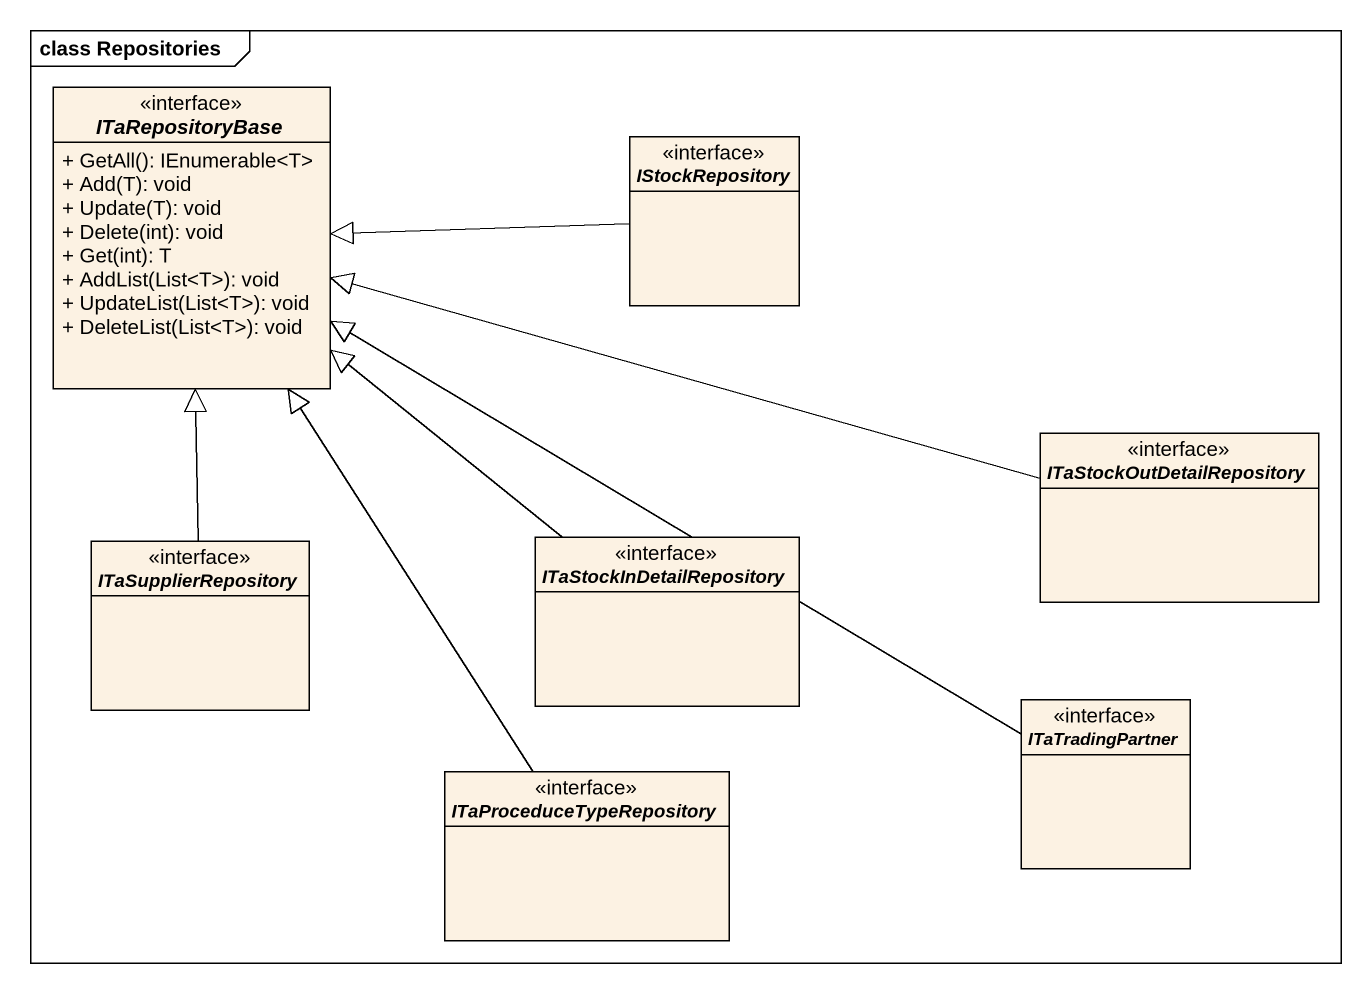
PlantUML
@startuml
mainframe class Repositories
hide circle
hide empty members
skinparam classAttributeIconSize 0
interface ITaRepositoryBase <<interface>> {
  + GetAll(): IEnumerable<T>
  + Add(T): void
  + Update(T): void
  + Delete(int): void
  + Get(int): T
  + AddList(List<T>): void
  + UpdateList(List<T>): void
  + DeleteList(List<T>): void
}
interface IStockRepository <<interface>>
interface ITaStockOutDetailRepository <<interface>>
interface ITaSupplierRepository <<interface>>
interface ITaStockInDetailRepository <<interface>>
interface ITaProceduceTypeRepository <<interface>>
interface ITaTradingPartner <<interface>>
IStockRepository -left-|> ITaRepositoryBase
ITaStockOutDetailRepository -left-|> ITaRepositoryBase
ITaSupplierRepository -up-|> ITaRepositoryBase
ITaStockInDetailRepository -up-|> ITaRepositoryBase
ITaProceduceTypeRepository -up-|> ITaRepositoryBase
ITaTradingPartner -left-|> ITaRepositoryBase
@enduml
